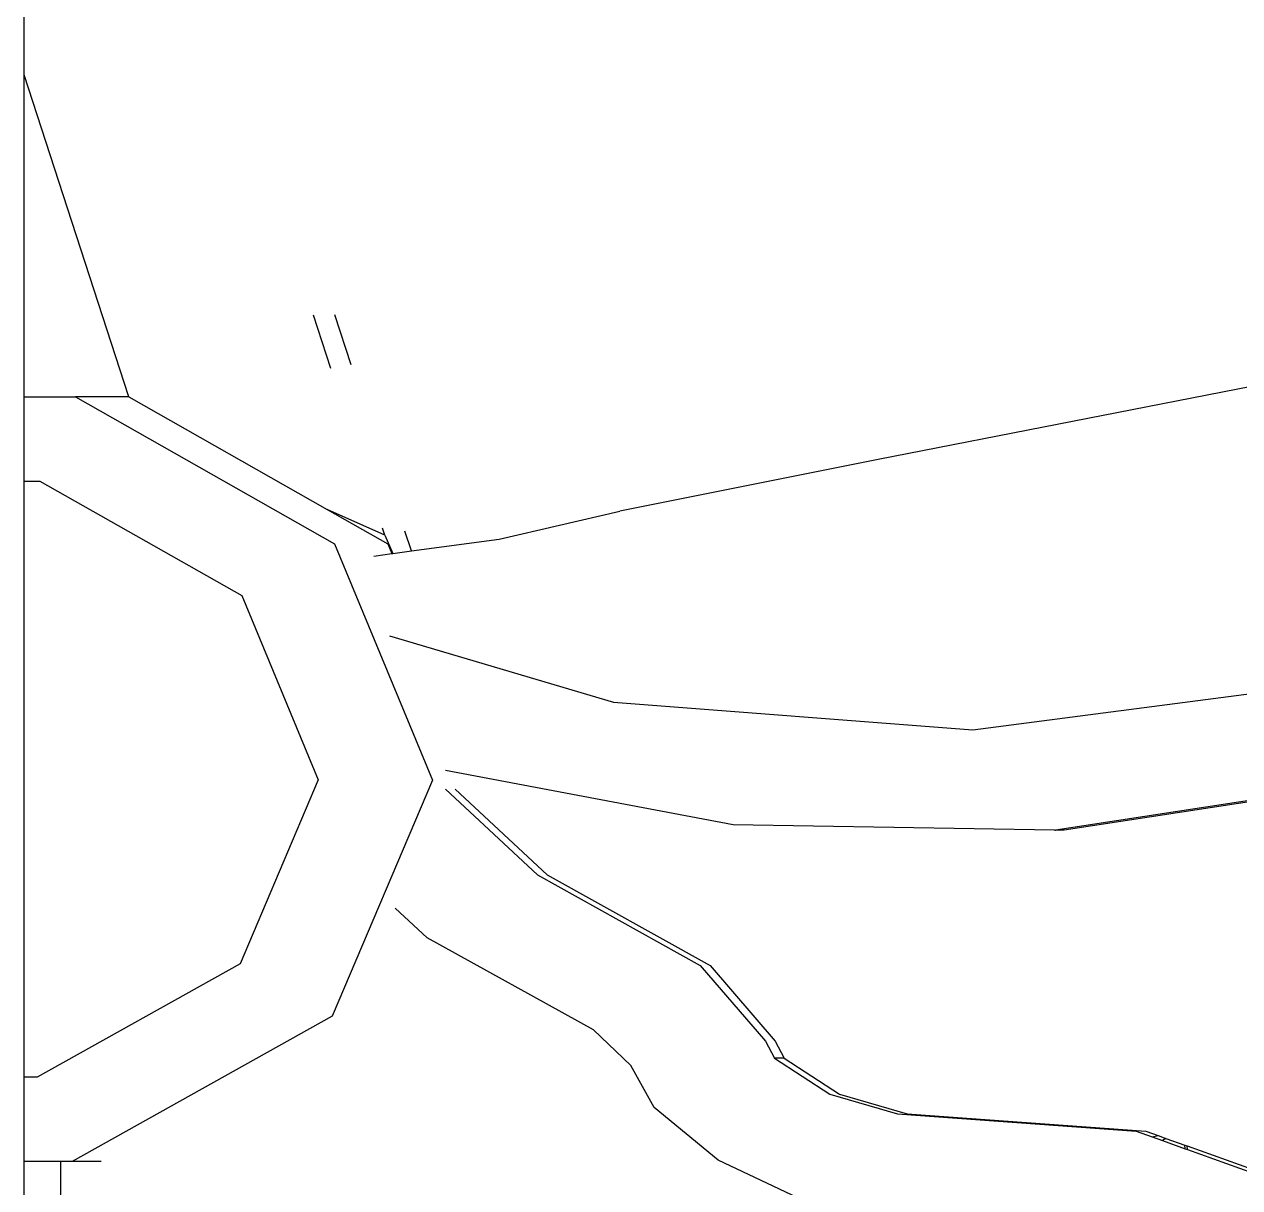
# Model space of a CAD drawing. Extents: x -24961 to 905641, y -154323 to 635957.
# Drawn here: x 437873.6 to 437965.7, y -143363.3 to -143275.2 of the extents above; entities that cross this region are included whole.
import ezdxf

# ---------------------------------------------------------------- set-up
doc = ezdxf.new("R2010")
doc.units = 0
doc.header["$LTSCALE"] = 1000
doc.header["$MEASUREMENT"] = 0

msp = doc.modelspace()

# ---------------------------------------------------------------- linework, layer by layer
for p, q in [((437873.61, -143278.983), (437873.61, -143268.907)), ((437881.529, -143303.392), (437873.61, -143278.983)), ((437873.61, -143303.371), (437873.61, -143278.983)), ((437896.834, -143301.238), (437895.522, -143297.194)), ((437898.362, -143300.97), (437897.131, -143297.175)), ((437976.364, -143300.694), (437938.298, -143308.123)), ((437873.61, -143303.371), (437877.496, -143303.392)), ((437873.61, -143309.762), (437873.61, -143303.371)), ((437877.496, -143303.392), (437897.107, -143314.509)), ((437881.529, -143303.392), (437877.496, -143303.392)), ((437881.529, -143303.392), (437896.565, -143311.916)), ((437938.298, -143308.123), (437918.737, -143312.038)), ((437873.61, -143309.762), (437874.791, -143309.765)), ((437873.61, -143354.933), (437873.61, -143309.762)), ((437874.791, -143309.765), (437890.082, -143318.434)), ((437896.565, -143311.916), (437901.14, -143314.509)), ((437900.931, -143313.868), (437896.565, -143311.916)), ((437909.574, -143314.159), (437918.737, -143312.038)), ((437900.931, -143313.868), (437900.756, -143313.328)), ((437900.931, -143313.868), (437901.526, -143315.248)), ((437902.932, -143315.057), (437902.449, -143313.568)), ((437902.932, -143315.057), (437909.574, -143314.159)), ((437897.107, -143314.509), (437904.536, -143332.431)), ((437900.087, -143315.442), (437901.45, -143315.258)), ((437901.14, -143314.509), (437901.45, -143315.258)), ((437901.45, -143315.258), (437901.526, -143315.248)), ((437901.526, -143315.248), (437902.932, -143315.057)), ((437890.082, -143318.434), (437895.874, -143332.408)), ((437901.279, -143321.479), (437918.244, -143326.52)), ((437945.465, -143328.62), (437972.436, -143325.083)), ((437918.244, -143326.52), (437945.465, -143328.62)), ((437927.306, -143335.799), (437905.517, -143331.703)), ((437895.874, -143332.408), (437889.956, -143346.35)), ((437904.536, -143332.431), (437896.945, -143350.313)), ((437975.543, -143332.577), (437951.724, -143336.203)), ((437976.276, -143332.577), (437952.383, -143336.214)), ((437905.531, -143333.11), (437912.483, -143339.588)), ((437906.264, -143333.11), (437913.216, -143339.588)), ((437951.65, -143336.214), (437927.306, -143335.799)), ((437951.65, -143336.214), (437951.724, -143336.203)), ((437952.383, -143336.214), (437951.724, -143336.203)), ((437912.483, -143339.588), (437924.827, -143346.473)), ((437913.216, -143339.588), (437925.561, -143346.473)), ((437904.121, -143344.38), (437901.709, -143342.114)), ((437916.727, -143351.331), (437904.121, -143344.38)), ((437889.956, -143346.35), (437874.587, -143354.936)), ((437924.827, -143346.473), (437929.77, -143352.21)), ((437925.561, -143346.473), (437930.503, -143352.21)), ((437896.945, -143350.313), (437877.235, -143361.323)), ((437919.56, -143354.033), (437916.727, -143351.331)), ((437929.77, -143352.21), (437930.441, -143353.495)), ((437930.503, -143352.21), (437931.174, -143353.495)), ((437931.174, -143353.495), (437930.441, -143353.495)), ((437930.441, -143353.495), (437934.646, -143356.21)), ((437931.174, -143353.495), (437935.379, -143356.21)), ((437921.321, -143357.235), (437919.56, -143354.033)), ((437874.587, -143354.936), (437873.61, -143354.933)), ((437873.61, -143361.313), (437873.61, -143354.933)), ((437934.646, -143356.21), (437939.765, -143357.713)), ((437935.379, -143356.21), (437940.498, -143357.713)), ((437926.175, -143361.215), (437921.321, -143357.235)), ((437939.765, -143357.713), (437957.842, -143359.017)), ((437940.498, -143357.713), (437958.575, -143359.017)), ((437957.842, -143359.017), (437959.047, -143359.449)), ((437958.575, -143359.017), (437959.522, -143359.357)), ((437959.047, -143359.449), (437959.522, -143359.357)), ((437959.047, -143359.449), (437959.831, -143359.73)), ((437959.522, -143359.357), (437960.097, -143359.563)), ((437960.097, -143359.563), (437959.831, -143359.73)), ((437959.831, -143359.73), (437961.569, -143360.354)), ((437960.097, -143359.563), (437961.538, -143360.079)), ((437961.569, -143360.354), (437961.538, -143360.079)), ((437961.538, -143360.079), (437961.707, -143360.14)), ((437961.569, -143360.354), (437961.735, -143360.413)), ((437961.735, -143360.413), (437961.707, -143360.14)), ((437961.707, -143360.14), (437967.615, -143362.259)), ((437932.207, -143364.069), (437926.175, -143361.215)), ((437961.735, -143360.413), (437967.646, -143362.534)), ((437876.361, -143361.321), (437873.61, -143361.313)), ((437873.61, -143374.472), (437873.61, -143361.313)), ((437877.235, -143361.323), (437876.361, -143361.321)), ((437876.361, -143361.321), (437876.361, -143374.026)), ((437879.445, -143361.323), (437877.235, -143361.323))]:
    msp.add_line(p, q)

doc.saveas('drawing.dxf')
